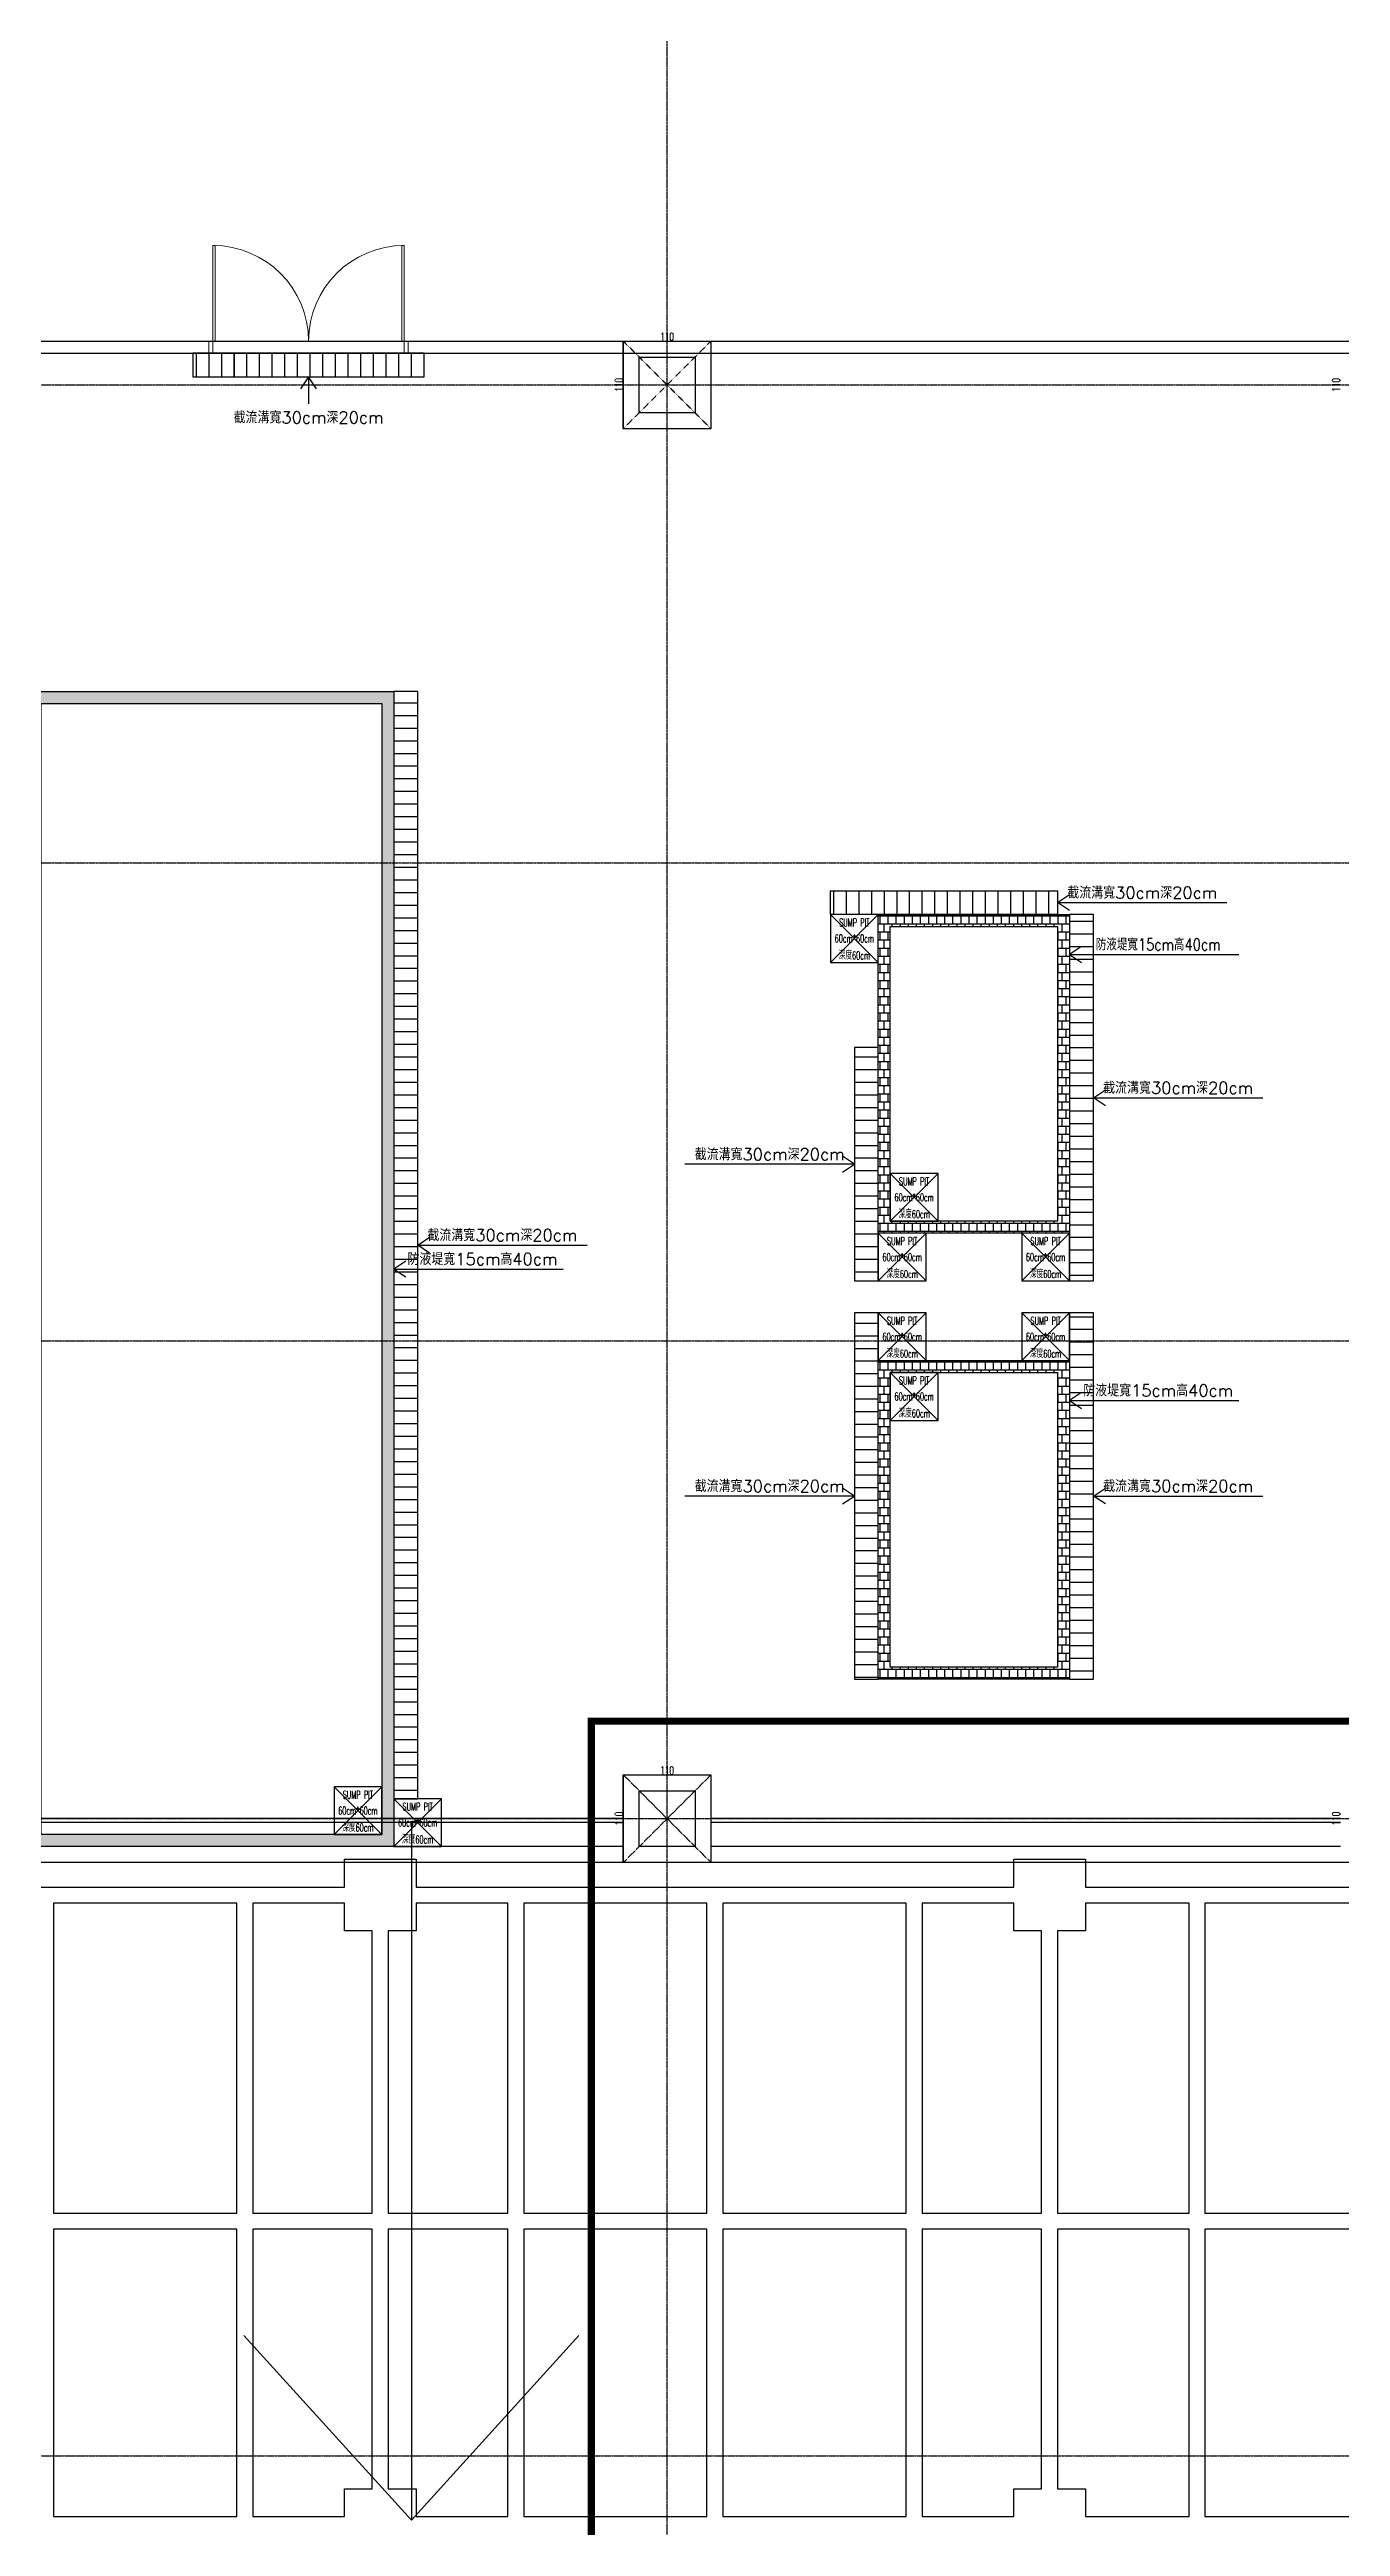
# Model space of a CAD drawing. Header units: millimetres. Extents: x -21841 to 195597, y -1659 to 112111.
# Drawn here: x 5585 to 7205, y 10661 to 13771 of the extents above; entities that cross this region are included whole.
import ezdxf
from ezdxf.enums import TextEntityAlignment as Align

# ---------------------------------------------------------------- set-up
doc = ezdxf.new("R2010")
doc.units = ezdxf.units.MM
doc.linetypes.add('X-N-FAB-L10$0$COL-CEN-LIN', pattern=[3.25, 2.5, -0.25, 0.25, -0.25])
doc.linetypes.add('X-N-FAB-L10$0$HIDDEN', pattern=[0.375, 0.25, -0.125])
for name, color, linetype in [('0-FMCS', 6, 'Continuous'), ('0-XREF', 7, 'Continuous'), ('188K-SM-07-F10-MECH-Nature Gas-Y2257103$0$0-NG', 1, 'Continuous'), ('X-N-FAB-L10$0$0-NC', 8, 'Continuous'), ('X-N-FAB-L10$0$0-ND', 8, 'Continuous'), ('X-N-FAB-L10$0$00-Dike', 5, 'Continuous'), ('X-N-FAB-L10$0$00-SUMP PIT', 3, 'Continuous'), ('X-N-FAB-L10$0$00-截流溝', 8, 'Continuous'), ('X-N-FAB-L10$0$08', 8, 'Continuous'), ('X-N-FAB-L10$0$A-WALL-IN', 8, 'Continuous'), ('X-N-FAB-L10$0$CCL', 8, 'X-N-FAB-L10$0$COL-CEN-LIN'), ('X-N-FAB-L10$0$COL', 8, 'Continuous'), ('X-N-FAB-L10$0$COL-S', 8, 'Continuous'), ('X-N-FAB-L10$0$DOOR', 8, 'Continuous'), ('X-N-FAB-L10$0$DRAIN', 8, 'Continuous'), ('X-N-FAB-L10$0$TXT', 8, 'Continuous'), ('X-N-FAB-L10$0$TXT-C', 8, 'Continuous'), ('X-N-FAB-L10$0$TXT-CODE', 8, 'Continuous'), ('X-N-FAB-L10$0$WALL-P', 8, 'Continuous'), ('X-N-FAB-L10$0$WALL-RC', 8, 'Continuous'), ('X-S-FAB-L10$0$0-DIM-TXT', 8, 'Continuous'), ('X-S-FAB-L10$0$Steel Frame-188K', 8, 'Continuous')]:
    doc.layers.add(name, color=color, linetype=linetype)
doc.styles.add('X-N-FAB-L10$0$CHINA', font='simplex.shx', dxfattribs={"width": 0.75, "bigfont": 'chineset.shx'})
doc.styles.add('X-N-FAB-L10$0$COL-NUM', font='romanc')
doc.styles.add('X-N-FAB-L10$0$DIM', font='simplex.shx', dxfattribs={"width": 0.67, "bigfont": 'chineset.shx'})
doc.styles.add('X-N-FAB-L10$0$STANDARD', font='SIMPLEX', dxfattribs={"bigfont": 'BIGFONT'})
doc.styles.add('X-S-FAB-L10$0$CHINA', font='simplex.shx', dxfattribs={"width": 0.75, "bigfont": 'chineset.shx'})
doc.styles.add('X-S-FAB-L10$0$Standard', font='', dxfattribs={"width": 0.8})
doc.styles.add('X-S-FAB-L10$0$TG_NOTE_TEXT', font='simplex.shx', dxfattribs={"width": 0.75, "bigfont": 'chineset.shx'})
doc.styles.get('X-S-FAB-L10$0$Standard').set_extended_font_data('Microsoft JhengHei')

# ---------------------------------------------------------------- blocks, each defined once
blk = doc.blocks.new('X-N-FAB-L10$0$SUMP PIT')
at = {"layer": 'X-N-FAB-L10$0$08'}
for p, q in [((-30, 30), (30, -30)), ((-30, -30), (30, 30))]:
    blk.add_line(p, q, dxfattribs=at)
blk.add_lwpolyline([(-30, -30), (30, -30), (30, 30), (-30, 30)], close=True, dxfattribs=at)
at = {"layer": 'X-N-FAB-L10$0$TXT-C', "style": 'X-N-FAB-L10$0$STANDARD', "width": 0.6}
for s, p in [('60cm*60cm', (0, 0)), ('SUMP PIT', (0, 20)), ('深度60cm', (0, -20))]:
    blk.add_text(s, height=10, dxfattribs=at).set_placement(p, align=Align.MIDDLE)
blk = doc.blocks.new('X-N-FAB-L10')
at = {"layer": 'X-N-FAB-L10$0$00-Dike'}
h = blk.add_hatch(dxfattribs=at)
h.set_pattern_fill('AR-B88', color=8, scale=0.05, angle=180)
h.set_pattern_definition([(180, (13542.248, 24480), (-1e-15, -10.16), []), (270, (13542.248, 24480), (5.08, -10.16), [10.16, -10.16])])
h.paths.add_polyline_path([(6016.966, 11515), (5559.466, 11515), (5559.466, 12965), (6016.966, 12965)])
h.paths.add_polyline_path([(6001.966, 11530), (5574.466, 11530), (5574.466, 12950), (6001.966, 12950)], flags=16)
h = blk.add_hatch(dxfattribs=at)
h.set_pattern_fill('AR-B88', color=8, scale=0.05)
h.set_pattern_definition([(0, (-2725, 633.8), (0, 10.16), []), (90, (-2725, 633.8), (-5.08, 10.16), [10.16, -10.16])])
h.paths.add_polyline_path([(6625, 12685), (6865, 12685), (6865, 12285), (6625, 12285)])
h.paths.add_polyline_path([(6640, 12670), (6850, 12670), (6850, 12300), (6640, 12300)], flags=16)
h = blk.add_hatch(dxfattribs=at)
h.set_pattern_fill('AR-B88', color=8, scale=0.05)
h.set_pattern_definition([(0, (-2725, 73.8), (0, 10.16), []), (90, (-2725, 73.8), (-5.08, 10.16), [10.16, -10.16])])
h.paths.add_polyline_path([(6625, 12125), (6865, 12125), (6865, 11725), (6625, 11725)])
h.paths.add_polyline_path([(6640, 12110), (6850, 12110), (6850, 11740), (6640, 11740)], flags=16)
at = {"layer": 'X-N-FAB-L10$0$00-截流溝'}
h = blk.add_hatch(dxfattribs=at)
h.set_pattern_fill('ANSI31', color=8, scale=5, angle=45)
h.set_pattern_definition([(90, (-8867.5, 535), (-15.875, 3e-15), [])])
h.paths.add_polyline_path([(5765, 13360), (6055, 13360), (6055, 13390), (5765, 13390)])
h = blk.add_hatch(dxfattribs=at)
h.set_pattern_fill('ANSI31', color=8, scale=5, angle=-45)
h.set_pattern_definition([(360, (-6808.034, 25079.39), (6e-15, 15.875), [])])
h.paths.add_polyline_path([(6016.966, 12965), (6016.966, 11575), (6046.966, 11575), (6046.966, 12965)])
h = blk.add_hatch(dxfattribs=at)
h.set_pattern_fill('ANSI31', color=8, scale=5, angle=45)
h.set_pattern_definition([(90, (-8972.5, -140), (-15.875, 3e-15), [])])
h.paths.add_polyline_path([(6850, 12685), (6565, 12685), (6565, 12715), (6850, 12715)])
h = blk.add_hatch(dxfattribs=at)
h.set_pattern_fill('ANSI31', color=8, scale=5, angle=-45)
h.set_pattern_definition([(360, (-5960, 25789.39), (6e-15, 15.875), [])])
h.paths.add_polyline_path([(6865, 12685), (6865, 12225), (6895, 12225), (6895, 12685)])
h = blk.add_hatch(dxfattribs=at)
h.set_pattern_fill('ANSI31', color=8, scale=5, angle=-45)
h.set_pattern_definition([(360, (-6230, 25714.39), (6e-15, 15.875), [])])
h.paths.add_polyline_path([(6595, 12518.03), (6595, 12225), (6625, 12225), (6625, 12518.03)])
h = blk.add_hatch(dxfattribs=at)
h.set_pattern_fill('ANSI31', color=8, scale=5, angle=-45)
h.set_pattern_definition([(360, (-6230, 25094.39), (6e-15, 15.875), [])])
h.paths.add_polyline_path([(6595, 12185), (6595, 11725), (6625, 11725), (6625, 12185)])
h = blk.add_hatch(dxfattribs=at)
h.set_pattern_fill('ANSI31', color=8, scale=5, angle=-45)
h.set_pattern_definition([(360, (-5960, 25229.39), (6e-15, 15.875), [])])
h.paths.add_polyline_path([(6865, 12185), (6865, 11725), (6895, 11725), (6895, 12185)])
at = {"layer": 'DEFPOINTS', "color": 8, "linetype": 'X-N-FAB-L10$0$HIDDEN', "ltscale": 0.1}
for p, q in [((6415, 13405), (6305, 13295)), ((6305, 13405), (6415, 13295)), ((6415, 11605), (6305, 11495)), ((6305, 11605), (6415, 11495))]:
    blk.add_line(p, q, dxfattribs=at)
at = {"layer": 'DEFPOINTS', "color": 8}
for p, q in [((6305, 13405), (6415, 13405)), ((6305, 13405), (6305, 13295)), ((6305, 11605), (6415, 11605)), ((6305, 11605), (6305, 11495))]:
    blk.add_line(p, q, dxfattribs=at)
at = {"layer": 'X-N-FAB-L10$0$00-Dike', "color": 8}
for points in [[(6016.966, 11515), (5559.466, 11515), (5559.466, 12965), (6016.966, 12965)], [(6001.966, 11530), (5574.466, 11530), (5574.466, 12950), (6001.966, 12950)], [(6625, 12685), (6865, 12685), (6865, 12285), (6625, 12285)], [(6640, 12670), (6850, 12670), (6850, 12300), (6640, 12300)], [(6625, 12125), (6865, 12125), (6865, 11725), (6625, 11725)], [(6640, 12110), (6850, 12110), (6850, 11740), (6640, 11740)]]:
    blk.add_lwpolyline(points, close=True, dxfattribs=at)
for points in [[(6880, 12645), (6865, 12635), (6880, 12625)], [(6865, 12635), (7077.601, 12635)], [(6031.966, 12250), (6016.966, 12240), (6031.966, 12230)], [(6880, 12085), (6865, 12075), (6880, 12065)]]:
    blk.add_lwpolyline(points, dxfattribs=at)
at = {"layer": 'X-N-FAB-L10$0$00-截流溝', "color": 8}
for points in [[(5765, 13360), (6055, 13360), (6055, 13390), (5765, 13390)], [(6016.966, 12965), (6016.966, 11575), (6046.966, 11575), (6046.966, 12965)], [(6850, 12685), (6565, 12685), (6565, 12715), (6850, 12715)], [(6865, 12685), (6865, 12225), (6895, 12225), (6895, 12685)], [(6595, 12518.03), (6595, 12225), (6625, 12225), (6625, 12518.03)], [(6595, 12185), (6595, 11725), (6625, 11725), (6625, 12185)], [(6865, 12185), (6865, 11725), (6895, 11725), (6895, 12185)]]:
    blk.add_lwpolyline(points, close=True, dxfattribs=at)
for points in [[(5920, 13345), (5910, 13360), (5900, 13345)], [(5910, 13360), (5910, 13326.196)]]:
    blk.add_lwpolyline(points, dxfattribs=at)
at = {"layer": 'X-N-FAB-L10$0$08', "color": 8, "linetype": 'Continuous'}
for p, q in [((5769.25, 13360), (5769.25, 13390)), ((5785.125, 13360), (5785.125, 13390)), ((5801, 13360), (5801, 13390)), ((5816.875, 13360), (5816.875, 13390)), ((5832.75, 13360), (5832.75, 13390)), ((5848.625, 13360), (5848.625, 13390)), ((5864.5, 13360), (5864.5, 13390)), ((5880.375, 13360), (5880.375, 13390)), ((5896.25, 13360), (5896.25, 13390)), ((5912.125, 13360), (5912.125, 13390)), ((5928, 13360), (5928, 13390)), ((5943.875, 13360), (5943.875, 13390)), ((5959.75, 13360), (5959.75, 13390)), ((5975.625, 13360), (5975.625, 13390)), ((5991.5, 13360), (5991.5, 13390)), ((6007.375, 13360), (6007.375, 13390)), ((6023.25, 13360), (6023.25, 13390)), ((6039.125, 13360), (6039.125, 13390))]:
    blk.add_line(p, q, dxfattribs=at)
at = {"layer": 'X-N-FAB-L10$0$A-WALL-IN', "color": 8}
for p, q in [((3680, 13405), (8445, 13405)), ((3680, 13390), (8430, 13390))]:
    blk.add_line(p, q, dxfattribs=at)
at = {"layer": 'X-N-FAB-L10$0$CCL', "color": 8}
for p, q in [((6360, 10600), (6360, 19760)), ((-720, 13350), (27370, 13350)), ((-720, 12750), (27370, 12750)), ((-720, 12150), (27370, 12150)), ((-720, 11550), (27370, 11550)), ((-720, 10750), (27370, 10750))]:
    blk.add_line(p, q, dxfattribs=at)
at = {"layer": 'X-N-FAB-L10$0$COL', "color": 8, "ltscale": 0.1}
for p, q in [((6305, 13405), (6415, 13405)), ((6305, 13295), (6305, 13405)), ((6415, 13405), (6415, 13295)), ((6415, 13295), (6305, 13295)), ((6305, 11605), (6415, 11605)), ((6305, 11495), (6305, 11605)), ((6415, 11605), (6415, 11495)), ((6415, 11495), (6305, 11495))]:
    blk.add_line(p, q, dxfattribs=at)
at = {"layer": 'X-N-FAB-L10$0$COL-S', "color": 8}
for p, q in [((6325, 13385), (6395, 13385)), ((6325, 13315), (6325, 13385)), ((6395, 13385), (6395, 13315)), ((6395, 13315), (6325, 13315)), ((6325, 11585), (6395, 11585)), ((6325, 11515), (6325, 11585)), ((6395, 11585), (6395, 11515)), ((6395, 11515), (6325, 11515))]:
    blk.add_line(p, q, dxfattribs=at)
at = {"layer": 'X-N-FAB-L10$0$DOOR', "color": 8, "lineweight": 0}
for p, q in [((5793, 13525), (5790, 13525)), ((5790, 13525), (5790, 13405)), ((5793, 13405), (5793, 13525)), ((6027, 13405), (6027, 13525)), ((6027, 13525), (6030, 13525)), ((6030, 13525), (6030, 13405)), ((5790, 13405), (5785, 13405)), ((5785, 13405), (5785, 13390)), ((5790, 13405), (5793, 13405)), ((5790, 13390), (5790, 13405)), ((6030, 13405), (6027, 13405)), ((6030, 13405), (6035, 13405)), ((6030, 13390), (6030, 13405)), ((6035, 13405), (6035, 13390)), ((5785, 13390), (5790, 13390)), ((6035, 13390), (6030, 13390))]:
    blk.add_line(p, q, dxfattribs=at)
for centre, start, end in [((5790, 13405), 0, 90), ((6030, 13405), 90, 180)]:
    blk.add_arc(centre, 120, start, end, dxfattribs=at)
at = {"layer": 'X-N-FAB-L10$0$DRAIN', "color": 8}
for p, q in [((6055, 13390), (5765, 13390)), ((5765, 13390), (5765, 13360)), ((6055, 13360), (6055, 13390)), ((5765, 13360), (6055, 13360))]:
    blk.add_line(p, q, dxfattribs=at)
at = {"layer": 'X-N-FAB-L10$0$TXT', "color": 8}
for points in [[(6865, 12690), (6850, 12700), (6865, 12710)], [(6850, 12700), (7062.62, 12700)], [(6910, 12445), (6895, 12455), (6910, 12465)], [(6895, 12455), (7107.62, 12455)], [(6580, 12361.515), (6595, 12371.515), (6580, 12381.515)], [(6595, 12371.515), (6382.38, 12371.515)], [(6061.966, 12260), (6046.966, 12270), (6061.966, 12280)], [(6046.966, 12270), (6259.586, 12270)], [(6016.966, 12240), (6229.567, 12240)], [(6865, 12075), (7077.601, 12075)], [(6595, 11955), (6382.38, 11955)], [(6580, 11945), (6595, 11955), (6580, 11965)], [(6910, 11945), (6895, 11955), (6910, 11965)], [(6895, 11955), (7107.62, 11955)]]:
    blk.add_lwpolyline(points, dxfattribs=at)
at = {"layer": 'X-N-FAB-L10$0$TXT-CODE', "color": 8}
for p in [(6039.15, 11545), (5829, 10901.03), (6249.301, 10901.03)]:
    blk.add_line(p, (6039.15, 10669), dxfattribs=at)
at = {"layer": 'X-N-FAB-L10$0$WALL-P', "color": 8}
for p, q in [((6305, 11550), (5515, 11550)), ((6305, 11545), (5515, 11545)), ((7205, 11550), (6415, 11550)), ((7205, 11545), (6415, 11545))]:
    blk.add_line(p, q, dxfattribs=at)
at = {"layer": 'X-N-FAB-L10$0$WALL-RC', "color": 8}
for p, q in [((6305, 11515), (6305, 11605)), ((6415, 11605), (6415, 11515)), ((6305, 11515), (5515, 11515)), ((7205, 11515), (6415, 11515)), ((8440, 11495), (3380, 11495))]:
    blk.add_line(p, q, dxfattribs=at)
at = {"layer": 'X-N-FAB-L10$0$00-SUMP PIT', "color": 8}
for p in [(6595, 12655), (6670, 12330), (6655, 12255), (6835, 12255), (6655, 12155), (6835, 12155), (6670, 12080), (5971.966, 11560), (6046.966, 11545)]:
    blk.add_blockref('X-N-FAB-L10$0$SUMP PIT', p, dxfattribs=at)
at = {"layer": 'DEFPOINTS', "color": 8, "char_height": 10, "attachment_point": 5, "style": 'X-N-FAB-L10$0$DIM'}
for insert in [(6360, 13410.5), (6360, 11610.5)]:
    blk.add_mtext('\\A1;110', dxfattribs=dict(at, insert=insert))
at = {"layer": 'DEFPOINTS', "color": 8, "char_height": 10, "attachment_point": 5, "rotation": 90, "style": 'X-N-FAB-L10$0$DIM'}
for insert in [(6299.5, 13350), (7199.5, 13350), (6299.5, 11550), (7199.5, 11550)]:
    blk.add_mtext('\\A1;110', dxfattribs=dict(at, insert=insert))
at = {"layer": 'X-N-FAB-L10$0$0-NC', "color": 8, "style": 'X-N-FAB-L10$0$COL-NUM'}
for p in [(1860, 19880), (2760, 19880), (3660, 19880), (4560, 19880), (5460, 19880), (6360, 19880), (7260, 19880), (8160, 19880), (9060, 19880), (9960, 19880), (10860, 19880), (11760, 19880), (12660, 19880), (13560, 19880), (14460, 19880), (15360, 19880), (16260, 19880), (17160, 19880), (18060, 19880), (18960, 19880), (19860, 19880), (20760, 19880), (21660, 19880), (22560, 19880), (-840, 13950), (-840, 13350), (-840, 12750), (-840, 12150), (-840, 11550), (-840, 10750)]:
    blk.add_attdef('GRID-Y', text='', height=120, dxfattribs=at).set_placement(p, align=Align.MIDDLE_CENTER)
at = {"layer": 'X-N-FAB-L10$0$0-ND', "color": 8, "style": 'X-N-FAB-L10$0$CHINA'}
blk.add_attdef('NO', text='', height=33.333, dxfattribs=at).set_placement((23327.5, 11380), align=Align.MIDDLE)
at = {"layer": 'X-N-FAB-L10$0$00-Dike', "color": 8, "style": 'X-N-FAB-L10$0$STANDARD', "width": 0.8}
blk.add_text('防液堤寬15cm高40cm', height=15, dxfattribs=at).set_placement((6976.301, 12640), align=Align.CENTER)
at = {"layer": 'X-N-FAB-L10$0$TXT', "color": 8, "style": 'X-N-FAB-L10$0$CHINA'}
blk.add_text('截流溝寬30cm深20cm', height=15, dxfattribs=at).set_placement((5910, 13310), align=Align.MIDDLE)
for s, p in [('截流溝寬30cm深20cm', (6956.31, 12705)), ('截流溝寬30cm深20cm', (7001.31, 12460)), ('截流溝寬30cm深20cm', (6488.69, 12376.515)), ('截流溝寬30cm深20cm', (6153.276, 12275)), ('防液堤寬15cm高40cm', (6128.267, 12245)), ('防液堤寬15cm高40cm', (6976.301, 12080)), ('截流溝寬30cm深20cm', (6488.69, 11960)), ('截流溝寬30cm深20cm', (7001.31, 11960))]:
    blk.add_text(s, height=15, dxfattribs=at).set_placement(p, align=Align.CENTER)
blk = doc.blocks.new('188K-SM-07-F10-MECH-Nature Gas-Y2257103')
at = {"layer": '188K-SM-07-F10-MECH-Nature Gas-Y2257103$0$0-NG'}
for p, q in [((6264.9, 9504), (6264.9, 11672.3)), ((6264.9, 11672.3), (23710, 11672.3))]:
    blk.add_line(p, q, dxfattribs=at)
at = {"layer": '188K-SM-07-F10-MECH-Nature Gas-Y2257103$0$0-NG', "const_width": 8.9}
blk.add_lwpolyline([(6264.9, 9504), (6264.9, 11672.3), (23710, 11672.3), (23710, 13447.9), (25058.3, 13447.9), (25058.3, 15942.5)], dxfattribs=at)
blk = doc.blocks.new('X-S-FAB-L10')
at = {"layer": 'X-S-FAB-L10$0$Steel Frame-188K'}
blk.add_lwpolyline([(5205, 11464), (5955, 11464), (5955, 11499), (6045, 11499), (6045, 11464), (6795, 11464), (6795, 11499), (6885, 11499), (6885, 11464), (7354.516, 11464)], dxfattribs=at)
for points in [[(5820, 11444), (5590, 11444), (5590, 11054.706), (5820, 11054.706)], [(5990, 11409), (5955, 11409), (5955, 11444), (5840, 11444), (5840, 11054.706), (5990, 11054.706)], [(6160, 11444), (6045, 11444), (6045, 11409), (6010, 11409), (6010, 11054.706), (6160, 11054.706)], [(6410, 11444), (6180, 11444), (6180, 11054.706), (6410, 11054.706)], [(6660, 11444), (6430, 11444), (6430, 11054.706), (6660, 11054.706)], [(6830, 11409), (6795, 11409), (6795, 11444), (6680, 11444), (6680, 11054.706), (6830, 11054.706)], [(7014.989, 11444), (6885, 11444), (6885, 11409), (6850, 11409), (6850, 11054.706), (7014.989, 11054.706)], [(7264.989, 11444), (7034.989, 11444), (7034.989, 11054.706), (7264.989, 11054.706)], [(5820, 11034.706), (5590, 11034.706), (5590, 10673.606), (5820, 10673.606)], [(5990, 11034.706), (5840, 11034.706), (5840, 10673.606), (5955, 10673.606), (5955, 10708.606), (5990, 10708.606)], [(6160, 11034.706), (6010, 11034.706), (6010, 10708.606), (6045, 10708.606), (6045, 10673.606), (6160, 10673.606)], [(6410, 11034.706), (6180, 11034.706), (6180, 10673.606), (6410, 10673.606)], [(6660, 11034.706), (6430, 11034.706), (6430, 10673.606), (6660, 10673.606)], [(6830, 11034.706), (6680, 11034.706), (6680, 10673.606), (6795, 10673.606), (6795, 10708.606), (6830, 10708.606)], [(7014.989, 11034.706), (6850, 11034.706), (6850, 10708.606), (6885, 10708.606), (6885, 10673.606), (7014.989, 10673.606)], [(7264.989, 11034.706), (7034.989, 11034.706), (7034.989, 10673.606), (7264.989, 10673.606)]]:
    blk.add_lwpolyline(points, close=True, dxfattribs=at)
at = {"style": 'X-S-FAB-L10$0$TG_NOTE_TEXT', "width": 0.5, "flags": 1}
for p in [(7463.301, 9020), (18268.251, 8649), (11197.77, 4800.167), (16485.801, 4800.167), (25420.27, 2635), (13360, 320.001, 0), (7463.301, -33.333)]:
    blk.add_attdef('WH', text='', height=20, dxfattribs=at).set_placement(p, align=Align.BOTTOM_LEFT)
at = {"width": 0.5}
for style, p in [('X-S-FAB-L10$0$TG_NOTE_TEXT', (7585, 9020)), ('X-S-FAB-L10$0$TG_NOTE_TEXT', (18389.95, 8649)), ('X-S-FAB-L10$0$TG_NOTE_TEXT', (11117.5, 4813.5)), ('X-S-FAB-L10$0$TG_NOTE_TEXT', (16607.5, 4813.5)), ('X-S-FAB-L10$0$TG_NOTE_TEXT', (25350, 2635)), ('X-S-FAB-L10$0$Standard', (13129.375, 325.001, 0)), ('X-S-FAB-L10$0$TG_NOTE_TEXT', (7585, -20))]:
    blk.add_attdef('DESC', text='', height=10, dxfattribs=dict(at, style=style)).set_placement(p, align=Align.BOTTOM_LEFT)
for tag, style, p in [('TYPE', 'X-S-FAB-L10$0$TG_NOTE_TEXT', (7619.286, 9020)), ('NO', 'X-S-FAB-L10$0$TG_NOTE_TEXT', (7650.095, 9020)), ('TYPE', 'X-S-FAB-L10$0$TG_NOTE_TEXT', (18424.236, 8649)), ('NO', 'X-S-FAB-L10$0$TG_NOTE_TEXT', (18455.045, 8649)), ('NO', 'X-S-FAB-L10$0$TG_NOTE_TEXT', (11088.595, 4813.5)), ('TYPE', 'X-S-FAB-L10$0$TG_NOTE_TEXT', (11151.786, 4813.5)), ('TYPE', 'X-S-FAB-L10$0$TG_NOTE_TEXT', (16641.786, 4813.5)), ('NO', 'X-S-FAB-L10$0$TG_NOTE_TEXT', (16672.595, 4813.5)), ('NO', 'X-S-FAB-L10$0$TG_NOTE_TEXT', (25313, 2635)), ('TYPE', 'X-S-FAB-L10$0$TG_NOTE_TEXT', (25350, 2635)), ('NO', 'X-S-FAB-L10$0$Standard', (13100, 320.001, 0)), ('TYPE', 'X-S-FAB-L10$0$Standard', (13129.375, 320.001, 0)), ('TYPE', 'X-S-FAB-L10$0$TG_NOTE_TEXT', (7619.286, -20)), ('NO', 'X-S-FAB-L10$0$TG_NOTE_TEXT', (7650.095, -20))]:
    blk.add_attdef(tag, text='', height=10, dxfattribs=dict(at, style=style)).set_placement(p, align=Align.BOTTOM_RIGHT)
at = {"style": 'X-S-FAB-L10$0$TG_NOTE_TEXT', "width": 0.5, "flags": 1}
for rotation, p in [(180, (43, 7480)), (180, (943, 7480)), (90, (24310, 3717.77)), (270, (17080, 1711.699))]:
    blk.add_attdef('WH', text='', height=20, rotation=rotation, dxfattribs=at).set_placement(p, align=Align.BOTTOM_LEFT)
at = {"width": 0.5}
for rotation, style, p in [(180, 'X-S-FAB-L10$0$Standard', (317.625, 7480)), (180, 'X-S-FAB-L10$0$Standard', (1217.625, 7480)), (90, 'X-S-FAB-L10$0$TG_NOTE_TEXT', (24310, 3647.5)), (270, 'X-S-FAB-L10$0$TG_NOTE_TEXT', (17080, 1605))]:
    blk.add_attdef('DESC', text='', height=10, rotation=rotation, dxfattribs=dict(at, style=style)).set_placement(p, align=Align.BOTTOM_LEFT)
for tag, rotation, style, p in [('TYPE', 180, 'X-S-FAB-L10$0$Standard', (317.625, 7480)), ('NO', 180, 'X-S-FAB-L10$0$Standard', (347, 7480)), ('TYPE', 180, 'X-S-FAB-L10$0$Standard', (1217.625, 7480)), ('NO', 180, 'X-S-FAB-L10$0$Standard', (1247, 7480)), ('TYPE', 90, 'X-S-FAB-L10$0$TG_NOTE_TEXT', (24310, 3647.5)), ('NO', 90, 'X-S-FAB-L10$0$TG_NOTE_TEXT', (24310, 3610.5)), ('TYPE', 270, 'X-S-FAB-L10$0$TG_NOTE_TEXT', (17080, 1605)), ('NO', 270, 'X-S-FAB-L10$0$TG_NOTE_TEXT', (17080, 1573))]:
    blk.add_attdef(tag, text='', height=10, rotation=rotation, dxfattribs=dict(at, style=style)).set_placement(p, align=Align.BOTTOM_RIGHT)
at = {"layer": 'X-S-FAB-L10$0$0-DIM-TXT', "style": 'X-S-FAB-L10$0$CHINA', "width": 0.75}
for p in [(667.414, 7855.1, -2689.4), (22627.353, 6728.814), (25644.722, 6728.814), (24778.787, 5569.051), (1118.252, 4980), (417.801, 4594.623), (23874.84, 4355), (22927.43, 4330.122), (23749.869, 3901.367), (417.801, 3765.236), (1118.252, 3730), (417.801, 3115.79), (536.882, 2227.832), (16908.994, 1782.652), (888.445, 880.466), (16977.43, 750), (18878.841, 750), (25641.221, 553.233), (21364.03, 526.894)]:
    blk.add_attdef('HIG', text='', height=80, dxfattribs=at).set_placement(p, align=Align.MIDDLE_LEFT)

msp = doc.modelspace()

# ---------------------------------------------------------------- block references
at = {"layer": '0-FMCS', "color": 5}
for name in ['X-N-FAB-L10', '188K-SM-07-F10-MECH-Nature Gas-Y2257103', 'X-S-FAB-L10']:
    msp.add_blockref(name, (0, 0), dxfattribs=at)
at = {"layer": '0-XREF'}
msp.add_blockref('X-N-FAB-L10', (0, 0), dxfattribs=at)

doc.saveas('drawing.dxf')
